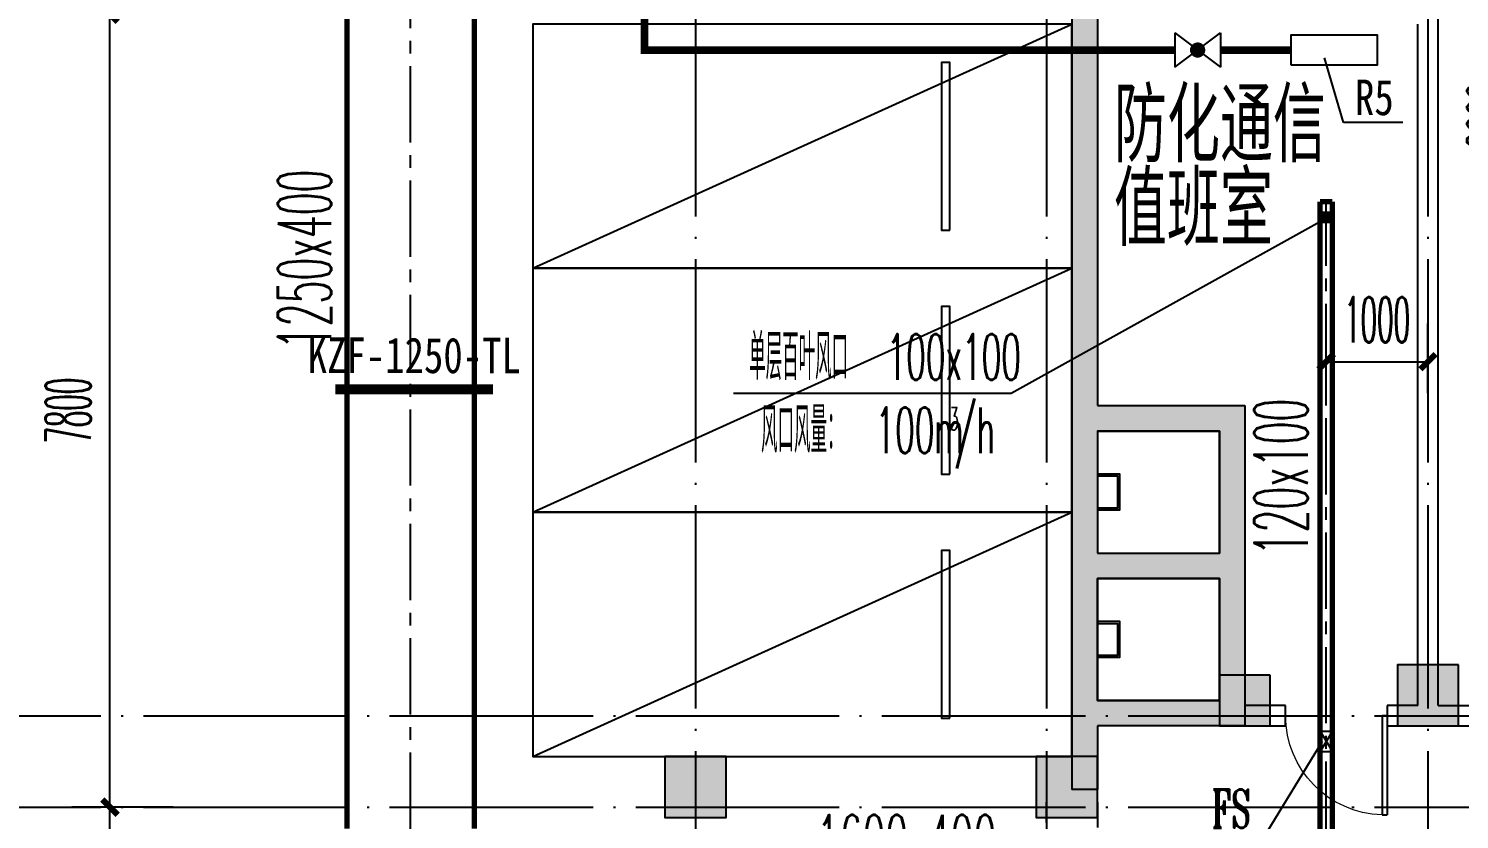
# Model space of a CAD drawing. Extents: x -888467 to -675969, y -675351 to -419232.
# Drawn here: x -767595 to -753530, y -483459 to -475681 of the extents above; entities that cross this region are included whole.
import ezdxf
from ezdxf.enums import TextEntityAlignment as Align

# ---------------------------------------------------------------- set-up
doc = ezdxf.new("R2010")
doc.units = 0
doc.header["$LTSCALE"] = 1000
for name, pattern in [('CENTER2', [1.125, 0.75, -0.125, 0.125, -0.125]), ('DASH', [0.35, 0.25, -0.1]), ('DOTE', [2.42, 2, -0.2, 0.02, -0.2])]:
    doc.linetypes.add(name, pattern=pattern)
doc.layers.get('0').update_dxf_attribs({"linetype": 'CONTINUOUS'})
doc.layers.get('Defpoints').update_dxf_attribs({"linetype": 'CONTINUOUS'})
for name, color, linetype in [('A-Pkng-Bdry', 132, 'CONTINUOUS'), ('A-WALL-PATT', 252, 'CONTINUOUS'), ('ACS_CN_FM', 3, 'CONTINUOUS'), ('ACS_COM', 7, 'CONTINUOUS'), ('ACS_COM_BZ', 3, 'CONTINUOUS'), ('DIM_LEAD', 3, 'CONTINUOUS'), ('DOTE', 252, 'CONTINUOUS'), ('DUCT-排风风口', 7, 'CONTINUOUS'), ('DUCT-送风中心线', 5, 'CENTER2'), ('DUCT-送风标注', 3, 'CONTINUOUS'), ('DUCT-送风管', 4, 'CONTINUOUS'), ('HZ', 3, 'CONTINUOUS'), ('PIPE-暖供水', 3, 'CONTINUOUS'), ('TH_DIM', 3, 'CONTINUOUS'), ('停车', 32, 'CONTINUOUS'), ('建筑层', 253, 'CONTINUOUS'), ('抗震支吊架', 2, 'CONTINUOUS'), ('结构柱子', 253, 'CONTINUOUS'), ('风量标注', 3, 'CONTINUOUS')]:
    doc.layers.add(name, color=color, linetype=linetype)
doc.styles.add('-黑体', font='', dxfattribs={"width": 0.8})
doc.styles.add('_TCH_DIM_T3', font='simplex.shx', dxfattribs={"width": 0.423529, "bigfont": 'gbcbig.shx'})
doc.styles.add('hxd', font='simplex.shx', dxfattribs={"width": 0.5, "bigfont": 'gbcbig.shx'})
doc.styles.add('kzcad', font='', dxfattribs={"width": 0.8})
doc.styles.add('romant', font='romant.shx', dxfattribs={"width": 0.8, "bigfont": 'gbcbig.shx'})
doc.styles.get("Standard").update_dxf_attribs({"font": 'GBENOR', "bigfont": 'GBCBIG'})
doc.styles.get('-黑体').set_extended_font_data('SimHei')
doc.styles.get('kzcad').set_extended_font_data('SimSun')
doc.dimstyles.new('_TCH_ARCH&&150', dxfattribs={"dimtxt": 446.25, "dimasz": 150, "dimexe": 375, "dimexo": 450, "dimgap": 189.375, "dimtad": 1, "dimdec": 0, "dimzin": 0, "dimdsep": 46, "dimtxsty": '_TCH_DIM_T3', "dimblk": 'ARCHTICK', "dimcen": 0.09, "dimclrt": 7, "dimazin": 2, "dimtfac": 1, "dimtdec": 0, "dimtix": 1, "dimtmove": 2, "dimatfit": 3, "dimfxl": 1, "dimtolj": 1, "dimtzin": 0, "dimarcsym": 0})

# ---------------------------------------------------------------- blocks, each defined once
blk = doc.blocks.new('ltcw')
at = {"layer": 'A-Pkng-Bdry', "color": 252}
blk.add_line((28605, 362729), (26205, 357429), dxfattribs=at)
for points in [[(28605, 357429), (26205, 357429), (26205, 362729), (28605, 362729)], [(28231, 358629), (26580, 358629), (26580, 358710), (28231, 358710)]]:
    blk.add_lwpolyline(points, close=True, dxfattribs=at)
blk = doc.blocks.new('QF1')
for p, q in [((-1.5, -1.125), (1.5, 1.125)), ((-1.5, 1.125), (1.5, -1.125)), ((-1.5, -1.125), (-1.5, 1.125)), ((1.5, -1.125), (1.5, 1.125))]:
    blk.add_line(p, q)
at = {"const_width": 0.5}
for points in [[(-0.25, 0, -1), (0.25, 0, -0.145221)], [(-0.25, 0, 1), (0.25, 0, 0.145221)]]:
    blk.add_lwpolyline(points, format="xyb", dxfattribs=at)
blk = doc.blocks.new('A$C2B1B7B0A')
at = {"layer": '结构柱子'}
h = blk.add_hatch(color=253, dxfattribs=at)
h.dxf.hatch_style = 1
h.paths.add_polyline_path([(100750, 18300), (100750, 17800), (101250, 17800), (101250, 18300)])
h = blk.add_hatch(color=253, dxfattribs=at)
h.dxf.hatch_style = 1
h.paths.add_polyline_path([(103100, 18400), (102500, 18400), (102500, 17800), (103100, 17800)])
h = blk.add_hatch(color=253, dxfattribs=at)
h.dxf.hatch_style = 1
h.paths.add_polyline_path([(95900, 17500), (95300, 17500), (95300, 16900), (95900, 16900)])
h = blk.add_hatch(color=253, dxfattribs=at)
h.dxf.hatch_style = 1
h.paths.add_polyline_path([(99550, 17500), (98950, 17500), (98950, 16900), (99550, 16900)])
at = {"layer": '结构柱子', "color": 253}
for points in [[(101250, 18300), (100750, 18300), (100750, 17800), (101250, 17800)], [(103100, 18400), (102500, 18400), (102500, 17800), (103100, 17800)], [(95900, 17500), (95300, 17500), (95300, 16900), (95900, 16900)], [(99550, 17500), (98950, 17500), (98950, 16900), (99550, 16900)]]:
    blk.add_lwpolyline(points, close=True, dxfattribs=at)
blk = doc.blocks.new('_ArchTick')
at = {"color": 0, "linetype": 'ByBlock', "const_width": 0.4}
blk.add_lwpolyline([(-0.5, -0.5), (0.5, 0.5)], dxfattribs=at)
blk = doc.blocks.new('*D517')
at = {"layer": 'Defpoints', "color": 0, "transparency": 16777216}
for p in [(-753839, -478957), (-754839, -479716), (-753839, -479716)]:
    blk.add_point(p, dxfattribs=at)
at = {"layer": 'TH_DIM', "color": 0, "lineweight": -2, "transparency": 16777216}
for p, q in [((-754839, -479266), (-754839, -478582)), ((-753839, -479266), (-753839, -478582)), ((-754839, -478957), (-753839, -478957))]:
    blk.add_line(p, q, dxfattribs=at)
at = {"layer": 'TH_DIM', "color": 0, "lineweight": -2, "transparency": 16777216, "xscale": 150, "yscale": 150, "zscale": 150, "rotation": 180}
blk.add_blockref('_ArchTick', (-754839, -478957), dxfattribs=at)
at = {"layer": 'TH_DIM', "color": 0, "lineweight": -2, "transparency": 16777216, "xscale": 150, "yscale": 150, "zscale": 150}
blk.add_blockref('_ArchTick', (-753839, -478957), dxfattribs=at)
at = {"layer": 'TH_DIM', "color": 7, "transparency": 16777216, "insert": (-754339, -478544), "char_height": 446.2, "attachment_point": 5, "style": '_TCH_DIM_T3'}
blk.add_mtext('\\A1;1000', dxfattribs=at)
blk = doc.blocks.new('*D518')
at = {"layer": 'Defpoints', "color": 0, "transparency": 16777216}
for p in [(-753844, -475539), (-752818, -475539), (-753844, -477539)]:
    blk.add_point(p, dxfattribs=at)
at = {"layer": 'TH_DIM', "color": 0, "lineweight": -2, "transparency": 16777216}
for p, q in [((-753394, -475539), (-752443, -475539)), ((-752818, -477539), (-752818, -475539)), ((-753394, -477539), (-752443, -477539))]:
    blk.add_line(p, q, dxfattribs=at)
at = {"layer": 'TH_DIM', "color": 0, "lineweight": -2, "transparency": 16777216, "xscale": 150, "yscale": 150, "zscale": 150}
for p, rotation in [((-752818, -475539), 90), ((-752818, -477539), 270)]:
    blk.add_blockref('_ArchTick', p, dxfattribs=dict(at, rotation=rotation))
at = {"layer": 'TH_DIM', "color": 7, "transparency": 16777216, "insert": (-753231, -476539), "char_height": 446.2, "attachment_point": 5, "rotation": 90, "style": '_TCH_DIM_T3'}
blk.add_mtext('\\A1;2000', dxfattribs=at)
blk = doc.blocks.new('*D554')
at = {"layer": 'Defpoints', "color": 0, "transparency": 16777216}
for p in [(-766795, -483339), (-765724, -483339), (-765724, -484839)]:
    blk.add_point(p, dxfattribs=at)
at = {"layer": 'TH_DIM', "color": 0, "lineweight": -2, "transparency": 16777216}
for p, q in [((-766174, -483339), (-767170, -483339)), ((-766795, -484839), (-766795, -483339)), ((-766174, -484839), (-767170, -484839))]:
    blk.add_line(p, q, dxfattribs=at)
at = {"layer": 'TH_DIM', "color": 0, "lineweight": -2, "transparency": 16777216, "xscale": 150, "yscale": 150, "zscale": 150}
for p, rotation in [((-766795, -483339), 90), ((-766795, -484839), 270)]:
    blk.add_blockref('_ArchTick', p, dxfattribs=dict(at, rotation=rotation))
at = {"layer": 'TH_DIM', "color": 7, "transparency": 16777216, "insert": (-767207, -484089), "char_height": 446.2, "attachment_point": 5, "rotation": 90, "style": '_TCH_DIM_T3'}
blk.add_mtext('\\A1;1500', dxfattribs=at)
blk = doc.blocks.new('*D555')
at = {"layer": 'Defpoints', "color": 0, "transparency": 16777216}
for p in [(-766795, -475539), (-765724, -475539), (-765724, -483339)]:
    blk.add_point(p, dxfattribs=at)
at = {"layer": 'TH_DIM', "color": 0, "lineweight": -2, "transparency": 16777216}
for p, q in [((-766174, -475539), (-767170, -475539)), ((-766795, -483339), (-766795, -475539)), ((-766174, -483339), (-767170, -483339))]:
    blk.add_line(p, q, dxfattribs=at)
at = {"layer": 'TH_DIM', "color": 0, "lineweight": -2, "transparency": 16777216, "xscale": 150, "yscale": 150, "zscale": 150}
for p, rotation in [((-766795, -475539), 90), ((-766795, -483339), 270)]:
    blk.add_blockref('_ArchTick', p, dxfattribs=dict(at, rotation=rotation))
at = {"layer": 'TH_DIM', "color": 7, "transparency": 16777216, "insert": (-767207, -479439), "char_height": 446.2, "attachment_point": 5, "rotation": 90, "style": '_TCH_DIM_T3'}
blk.add_mtext('\\A1;7800', dxfattribs=at)
blk = doc.blocks.new('$DorLib2D$00000001')
for p, q in [((0.45, 0.975), (0.5, 0.975)), ((0.45, 0), (0.45, 0.975)), ((0.5, 0), (0.5, 0.975)), ((0.5, 0), (0.45, 0))]:
    blk.add_line(p, q)
at = {"lineweight": 13}
blk.add_arc((0.475, 0), 0.975, 91.4693, 180, dxfattribs=at)
blk = doc.blocks.new('$风口$00000108')
for p, q in [((-250, 135), (-190, 75)), ((-250, -135), (-250, 135)), ((200, 25), (-190, 25)), ((250, 135), (200, 75)), ((250, 135), (250, -135)), ((-250, -135), (-190, -75)), ((250, -135), (-250, -135)), ((200, -25), (-190, -25)), ((200, -75), (250, -135))]:
    blk.add_line(p, q)
at = {"linetype": 'Continuous'}
blk.add_line((250, 135), (-250, 135), dxfattribs=at)
at = {"lineweight": 40}
for p, q in [((-190, 75), (200, 75)), ((-190, -75), (-190, 75)), ((200, 75), (200, -75)), ((-190, -75), (200, -75))]:
    blk.add_line(p, q, dxfattribs=at)

msp = doc.modelspace()

# ---------------------------------------------------------------- hatches: boundary and pattern name
at = {"layer": 'A-WALL-PATT'}
for points in [[(-757089.1, -475538.7), (-757339.1, -475538.7), (-757339.1, -479538.7), (-757172.4, -479522.1), (-757089.1, -479388.7)], [(-757172.4, -479522.1), (-757089.1, -479638.7), (-755889.2, -479638.7), (-755639.2, -479388.7), (-757089.1, -479388.7)], [(-755639.2, -479388.7), (-755889.2, -479638.7), (-755889.2, -480838.7), (-755805.9, -480972.1), (-755639.2, -480988.7)], [(-757172.4, -479522.1), (-757339.1, -479538.7), (-757339.1, -480988.7), (-757172.4, -480972.1), (-757089.1, -480838.7), (-757089.1, -479638.7)], [(-757172.4, -480972.1), (-757089.1, -481088.7), (-755889.2, -481088.7), (-755805.9, -480972.1), (-755889.2, -480838.7), (-757089.1, -480838.7)], [(-757172.4, -480972.1), (-757339.1, -480988.7), (-757339.1, -482413.7), (-757172.4, -482413.7), (-757089.1, -482288.7), (-757089.1, -481088.7)], [(-755805.9, -480972.1), (-755889.2, -481088.7), (-755889.2, -482288.7), (-755805.9, -482413.7), (-755639.2, -482413.7), (-755639.2, -480988.7)], [(-755805.9, -482413.7), (-755889.2, -482288.7), (-757089.1, -482288.7), (-757172.4, -482413.7), (-757089.1, -482538.7), (-755889.2, -482538.7)], [(-757172.4, -482413.7), (-757339.1, -482413.7), (-757339.1, -483163.7), (-757089.1, -483163.7), (-757089.1, -482538.7)], [(-755805.9, -482413.7), (-755889.2, -482538.7), (-755639.2, -482538.7), (-755639.2, -482413.7)]]:
    msp.add_hatch(color=256, dxfattribs=at).paths.add_polyline_path(points)
at = {"layer": 'PIPE-暖供水', "linetype": 'Continuous'}
for points in [[(-761539.1, -475891.8), (-761539.1, -475929.3), (-761576.6, -475929.3)], [(-761539.1, -475891.8), (-761576.6, -475891.8), (-761576.6, -475929.3)]]:
    msp.add_hatch(color=256, dxfattribs=at).paths.add_polyline_path(points)
at = {"layer": '建筑层'}
h = msp.add_hatch(color=253, dxfattribs=at)
h.dxf.hatch_style = 1
h.paths.add_polyline_path([(-753539.1, -481938.7), (-754139.1, -481938.7), (-754139.1, -482538.7), (-753539.1, -482538.7)])
h = msp.add_hatch(color=253, dxfattribs=at)
h.dxf.hatch_style = 1
h.paths.add_polyline_path([(-755889.1, -482038.7), (-755889.1, -482538.7), (-755389.1, -482538.7), (-755389.1, -482038.7)])
h = msp.add_hatch(color=253, dxfattribs=at)
h.dxf.hatch_style = 1
h.paths.add_polyline_path([(-760739.1, -482838.6), (-761339.1, -482838.6), (-761339.1, -483438.6), (-760739.1, -483438.6)])
h = msp.add_hatch(color=253, dxfattribs=at)
h.dxf.hatch_style = 1
h.paths.add_polyline_path([(-757089.1, -482838.6), (-757689.1, -482838.6), (-757689.1, -483438.6), (-757089.1, -483438.6)])

# ---------------------------------------------------------------- linework, layer by layer
at = {"layer": 'ACS_COM_BZ'}
for p, q in [((-754899.1, -482590.8, 3000), (-754779.1, -482590.8, 3000)), ((-754899.1, -482590.8, 3000), (-754779.1, -482790.8, 3000)), ((-754779.1, -482590.8, 3000), (-754899.1, -482790.8, 3000)), ((-754899.1, -482790.8, 3000), (-754779.1, -482790.8, 3000))]:
    msp.add_line(p, q, dxfattribs=at)
at = {"layer": 'DIM_LEAD'}
for p, q in [((-754669.2, -476603.9, 945.6), (-754857, -475967.6, 3945.6)), ((-754084.6, -476603.9, 945.6), (-754669.2, -476603.9, 945.6))]:
    msp.add_line(p, q, dxfattribs=at)
at = {"layer": 'DOTE', "linetype": 'DOTE'}
for p, q in [((-761039.1, -448908.1), (-761039.1, -497433.1)), ((-757589.1, -448908.1), (-757589.1, -497433.1)), ((-753839.1, -448908.1), (-753839.1, -497433.1)), ((-860846.2, -482438.7), (-713239.1, -482438.7)), ((-860846.2, -483338.7), (-713239.1, -483338.7))]:
    msp.add_line(p, q, dxfattribs=at)
at = {"layer": 'DUCT-送风中心线'}
for p, q in [((-763839.1, -483551), (-763839.1, -470913.9)), ((-754839.1, -483638.1), (-754839.1, -477384.6))]:
    msp.add_line(p, q, dxfattribs=at)
at = {"layer": 'DUCT-送风标注', "color": 3, "elevation": 0}
msp.add_lwpolyline([(-755183.2, -476040.6), (-755183.2, -475743), (-754339.6, -475743), (-754339.6, -476040.6)], close=True, dxfattribs=at)
at = {"layer": 'DUCT-送风管', "const_width": 52.5}
for points in [[(-764464.1, -470913.9), (-764464.1, -483551)], [(-763214.1, -483551), (-763214.1, -470913.9)], [(-754779.1, -477384.6), (-754899.1, -477384.6)], [(-754899.1, -477384.6), (-754899.1, -483638.1)], [(-754779.1, -483638.1), (-754779.1, -477384.6)]]:
    msp.add_lwpolyline(points, dxfattribs=at)
at = {"layer": 'HZ', "color": 7, "elevation": 414.4}
msp.add_lwpolyline([(-755991.2, -483639.8), (-755454.5, -483639.8), (-754874.6, -482687.7)], dxfattribs=at)
at = {"layer": 'PIPE-暖供水', "linetype": 'Continuous', "ltscale": 1.5, "const_width": 75}
for points in [[(-761539.1, -475891.8), (-761539.1, -466746.5)], [(-761539.1, -475891.8), (-756328.3, -475891.8)], [(-755878.3, -475891.8), (-755183.2, -475891.8)]]:
    msp.add_lwpolyline(points, dxfattribs=at)
at = {"layer": '建筑层', "color": 253}
for p, q in [((-757339.1, -475538.7), (-757339.1, -479538.7)), ((-757089.1, -475538.7), (-757089.1, -479388.7)), ((-753939.1, -482338.7), (-753939.1, -475638.7)), ((-753739.1, -482338.7), (-753739.1, -475538.7)), ((-757089.1, -479388.7), (-755639.2, -479388.7)), ((-755639.2, -479388.7), (-755639.2, -480988.7)), ((-757339.1, -479538.7), (-757339.1, -480988.7)), ((-757089.1, -479638.7), (-755889.2, -479638.7)), ((-757089.1, -479638.7), (-757089.1, -480838.7)), ((-755889.2, -479638.7), (-755889.2, -480838.7)), ((-757089.1, -480838.7), (-755889.2, -480838.7)), ((-757339.1, -480988.7), (-757339.1, -482413.7)), ((-755639.2, -480988.7), (-755639.2, -482413.7)), ((-757089.1, -481088.7), (-755889.2, -481088.7)), ((-757089.1, -481088.7), (-757089.1, -482288.7)), ((-755889.2, -481088.7), (-755889.2, -482288.7)), ((-755889.2, -482288.7), (-757089.1, -482288.7)), ((-755239.1, -482338.7), (-755639.2, -482338.7)), ((-755239.1, -482538.7), (-755239.1, -482338.7)), ((-753939.1, -482338.7), (-754239.1, -482338.7)), ((-754239.1, -482338.7), (-754239.1, -482538.7)), ((-753739.1, -482338.7), (-746939.1, -482338.7)), ((-757339.1, -482413.7), (-757339.1, -483163.7)), ((-755889.2, -482538.7), (-757089.1, -482538.7)), ((-757089.1, -482538.7), (-757089.1, -483163.7)), ((-755889.2, -482538.7), (-755889.2, -482538.7)), ((-755639.2, -482538.7), (-755889.2, -482538.7)), ((-755639.2, -482413.7), (-755639.2, -482538.7)), ((-755639.2, -482538.7), (-755239.1, -482538.7)), ((-754239.1, -482538.7), (-753839.1, -482538.7)), ((-753839.1, -482538.7), (-746839.1, -482538.7)), ((-757089.1, -483163.7), (-757339.1, -483163.7))]:
    msp.add_line(p, q, dxfattribs=at)
for points in [[(-757089.1, -480838.7), (-755889.1, -480838.7), (-755889.1, -479638.7), (-757089.1, -479638.7)], [(-757089.1, -480063.7), (-757089.1, -480413.7), (-756869.1, -480413.7), (-756869.1, -480063.7)], [(-757089.1, -480083.7), (-757089.1, -480393.7), (-756889.1, -480393.7), (-756889.1, -480083.7)], [(-757089.1, -481088.7), (-755889.1, -481088.7), (-755889.1, -482288.7), (-757089.1, -482288.7)], [(-757089.1, -482288.7), (-755889.1, -482288.7), (-755889.1, -481088.7), (-757089.1, -481088.7)], [(-757089.1, -481513.7), (-757089.1, -481863.7), (-756869.1, -481863.7), (-756869.1, -481513.7)], [(-757089.1, -481533.7), (-757089.1, -481843.7), (-756889.1, -481843.7), (-756889.1, -481533.7)], [(-753539.1, -481938.7), (-754139.1, -481938.7), (-754139.1, -482538.7), (-753539.1, -482538.7)], [(-755389.1, -482038.7), (-755889.1, -482038.7), (-755889.1, -482538.7), (-755389.1, -482538.7)], [(-760739.1, -482838.6), (-761339.1, -482838.6), (-761339.1, -483438.6), (-760739.1, -483438.6)], [(-757089.1, -482838.6), (-757689.1, -482838.6), (-757689.1, -483438.6), (-757089.1, -483438.6)]]:
    msp.add_lwpolyline(points, close=True, dxfattribs=at)
at = {"layer": '建筑层', "color": 253, "linetype": 'DASH'}
msp.add_lwpolyline([(-757089.1, -483288.7), (-757089.1, -488038.7), (-757589.1, -488038.7), (-757589.1, -483288.7)], dxfattribs=at)
at = {"layer": '抗震支吊架', "color": 2, "const_width": 100}
msp.add_lwpolyline([(-764578.9, -479228.7), (-763028.9, -479228.7)], dxfattribs=at)
at = {"layer": '风量标注'}
for p, q in [((-754810.7, -477530.8), (-757936.7, -479270.9)), ((-757936.7, -479270.9), (-760666.3, -479270.9))]:
    msp.add_line(p, q, dxfattribs=at)

# ---------------------------------------------------------------- block references
msp.add_blockref('A$C2B1B7B0A', (-856639.1, -500338.7))
at = {"layer": 'ACS_CN_FM', "xscale": -150, "yscale": 150, "zscale": 150, "rotation": 180}
msp.add_blockref('QF1', (-756103.3, -475891.8, 0), dxfattribs=at)
at = {"layer": 'DUCT-排风风口', "color": 3, "xscale": 0.2, "yscale": 0.3703703703703704}
msp.add_blockref('$风口$00000108', (-754839.1, -477538.7, 2600), dxfattribs=at)
at = {"layer": '停车', "xscale": -1, "rotation": 90}
for p in [(-399909.6, -449433.5), (-399909.6, -451833.5), (-399909.6, -454233.5)]:
    msp.add_blockref('ltcw', p, dxfattribs=at)
at = {"layer": '建筑层', "color": 253, "xscale": 1000, "yscale": -1000, "zscale": 200, "rotation": 4.914531341605529e-11}
msp.add_blockref('$DorLib2D$00000001', (-754739.1, -482438.7), dxfattribs=at)

# ---------------------------------------------------------------- texts
at = {"layer": 'ACS_COM', "lineweight": 0, "style": '-黑体', "width": 0.8}
msp.add_text('R5', height=350, dxfattribs=at).set_placement((-754556.8, -476532.2, 0))
at = {"layer": 'DUCT-送风标注', "color": 3, "style": 'hxd', "width": 0.5}
for s, rotation, p in [('1250x400', 90, (-764620, -478834.1, 3000)), ('120x100', 90, (-755021, -480861.9, -6000)), ('1600x400', 0, (-759848, -483939.7, 6000))]:
    msp.add_text(s, height=525, rotation=rotation, dxfattribs=at).set_placement(p)
at = {"layer": 'HZ', "color": 3, "style": 'romant', "width": 0.6}
msp.add_text('FS', height=375, dxfattribs=at).set_placement((-755965.8, -483540.2, 15828.5))
at = {"layer": '建筑层', "color": 253}
for s, p in [('防化通信', (-756925.6, -476994.7)), ('值班室', (-756925.6, -477818))]:
    msp.add_text(s, height=723.4, dxfattribs=at).set_placement(p)
at = {"layer": '抗震支吊架', "color": 2, "style": 'kzcad', "width": 0.8}
msp.add_text('KZF-1250-TL', height=350, rotation=359.88539, dxfattribs=at).set_placement((-763803.9, -479068.7), align=Align.CENTER)
at = {"layer": '风量标注', "style": 'hxd', "width": 0.5}
for s, height, p in [('单层百叶风口', 450, (-760511.2, -479135.9)), ('100x100', 450, (-759161.2, -479135.9)), ('风口风量：', 450, (-760394.4, -479855.9)), ('100m', 450, (-759269.4, -479855.9)), ('3', 225, (-758546.1, -479630.9)), ('/h', 450, (-758489.9, -479855.9))]:
    msp.add_text(s, height=height, dxfattribs=at).set_placement(p)

# ---------------------------------------------------------------- dimensions: what is measured, and where the dimension line sits
at = {"layer": 'TH_DIM', "color": 3}
for p1, p2, picture, middle in [((-765723.9, -483338.7), (-765723.9, -475538.7), '*D555', (-767207.1, -479438.7)), ((-765723.9, -484838.7), (-765723.9, -483338.7), '*D554', (-767207.1, -484088.7))]:
    dim = msp.add_aligned_dim(p1=p1, p2=p2, distance=1070.7, dimstyle='_TCH_ARCH&&150', dxfattribs=at)
    dim.commit()
    dim.dimension.update_dxf_attribs({"geometry": picture, "text_midpoint": middle})
at = {"layer": 'TH_DIM'}
for p1, p2, distance, picture, middle in [((-753843.9, -477538.7), (-753843.9, -475538.7), -1025.7, '*D518', (-753230.7, -476538.7)), ((-754839.1, -479716.1), (-753839.1, -479716.1), 759.4, '*D517', (-754339.1, -478544.3))]:
    dim = msp.add_aligned_dim(p1=p1, p2=p2, distance=distance, dimstyle='_TCH_ARCH&&150', dxfattribs=at)
    dim.commit()
    dim.dimension.update_dxf_attribs({"geometry": picture, "text_midpoint": middle})

doc.saveas('drawing.dxf')
